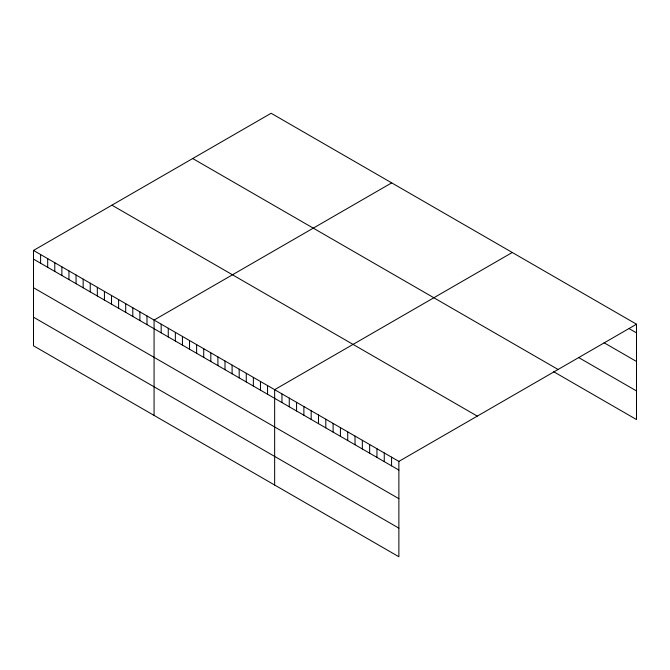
<?xml version="1.0" encoding="UTF-8"?>
<svg xmlns="http://www.w3.org/2000/svg" width="670" height="670" viewBox="0 0 670 670"><rect width="100%" height="100%" fill="white"/><g stroke="black" fill="none" stroke-linecap="round" stroke-linejoin="round"><path stroke-width="1" d="M33.5 250.446L398.876 461.395L398.876 556.745L33.5 345.795L33.5 250.446L271.124 113.255L636.5 324.205L636.5 419.554L553.68 371.733M391.699 182.868L154.075 320.059L154.075 415.408M512.274 252.481L274.65 389.672L274.65 485.021M398.876 461.395L636.5 324.205M629.189 328.652L636.5 332.873M604.022 342.73L636.5 361.482M578.855 357.663L636.5 390.945M192.709 158.53L558.085 369.48M111.915 205.179L477.291 416.12M33.5 259.114L398.876 470.064M33.5 287.723L398.876 498.673M33.5 317.195L398.876 528.136M391.565 457.175L391.565 465.843M384.262 452.962L384.262 461.63M376.95 448.741L376.95 457.409M369.647 444.52L369.647 453.188M362.336 440.299L362.336 448.967M355.033 436.086L355.033 444.754M347.722 431.865L347.722 440.533M340.419 427.644L340.419 436.312M333.107 423.423L333.107 432.091M325.804 419.211L325.804 427.879M318.493 414.99L318.493 423.658M311.182 410.769L311.182 419.437M303.878 406.548L303.878 415.216M296.567 402.335L296.567 411.003M289.264 398.114L289.264 406.782M281.953 393.893L281.953 402.561M267.556 385.577L267.556 394.245M260.463 381.481L260.463 390.158M253.369 377.394L253.369 386.062M246.275 373.299L246.275 381.967M239.182 369.203L239.182 377.872M232.096 365.108L232.096 373.776M225.003 361.013L225.003 369.681M217.909 356.917L217.909 365.585M210.816 352.822L210.816 361.49M203.722 348.727L203.722 357.395M196.628 344.631L196.628 353.299M189.535 340.536L189.535 349.204M182.441 336.441L182.441 345.109M175.356 332.345L175.356 341.013M168.262 328.25L168.262 336.918M161.168 324.154L161.168 332.822M146.981 315.964L146.981 324.632M139.888 311.868L139.888 320.545M132.794 307.781L132.794 316.449M125.7 303.686L125.7 312.354M118.615 299.591L118.615 308.259M111.522 295.495L111.522 304.163M104.428 291.4L104.428 300.068M97.334 287.304L97.334 295.972M90.241 283.209L90.241 291.877M83.147 279.114L83.147 287.782M76.053 275.018L76.053 283.686M68.96 270.923L68.96 279.591M61.874 266.828L61.874 275.496M54.781 262.732L54.781 271.4M47.687 258.637L47.687 267.305M40.594 254.541L40.594 263.209"/></g></svg>
